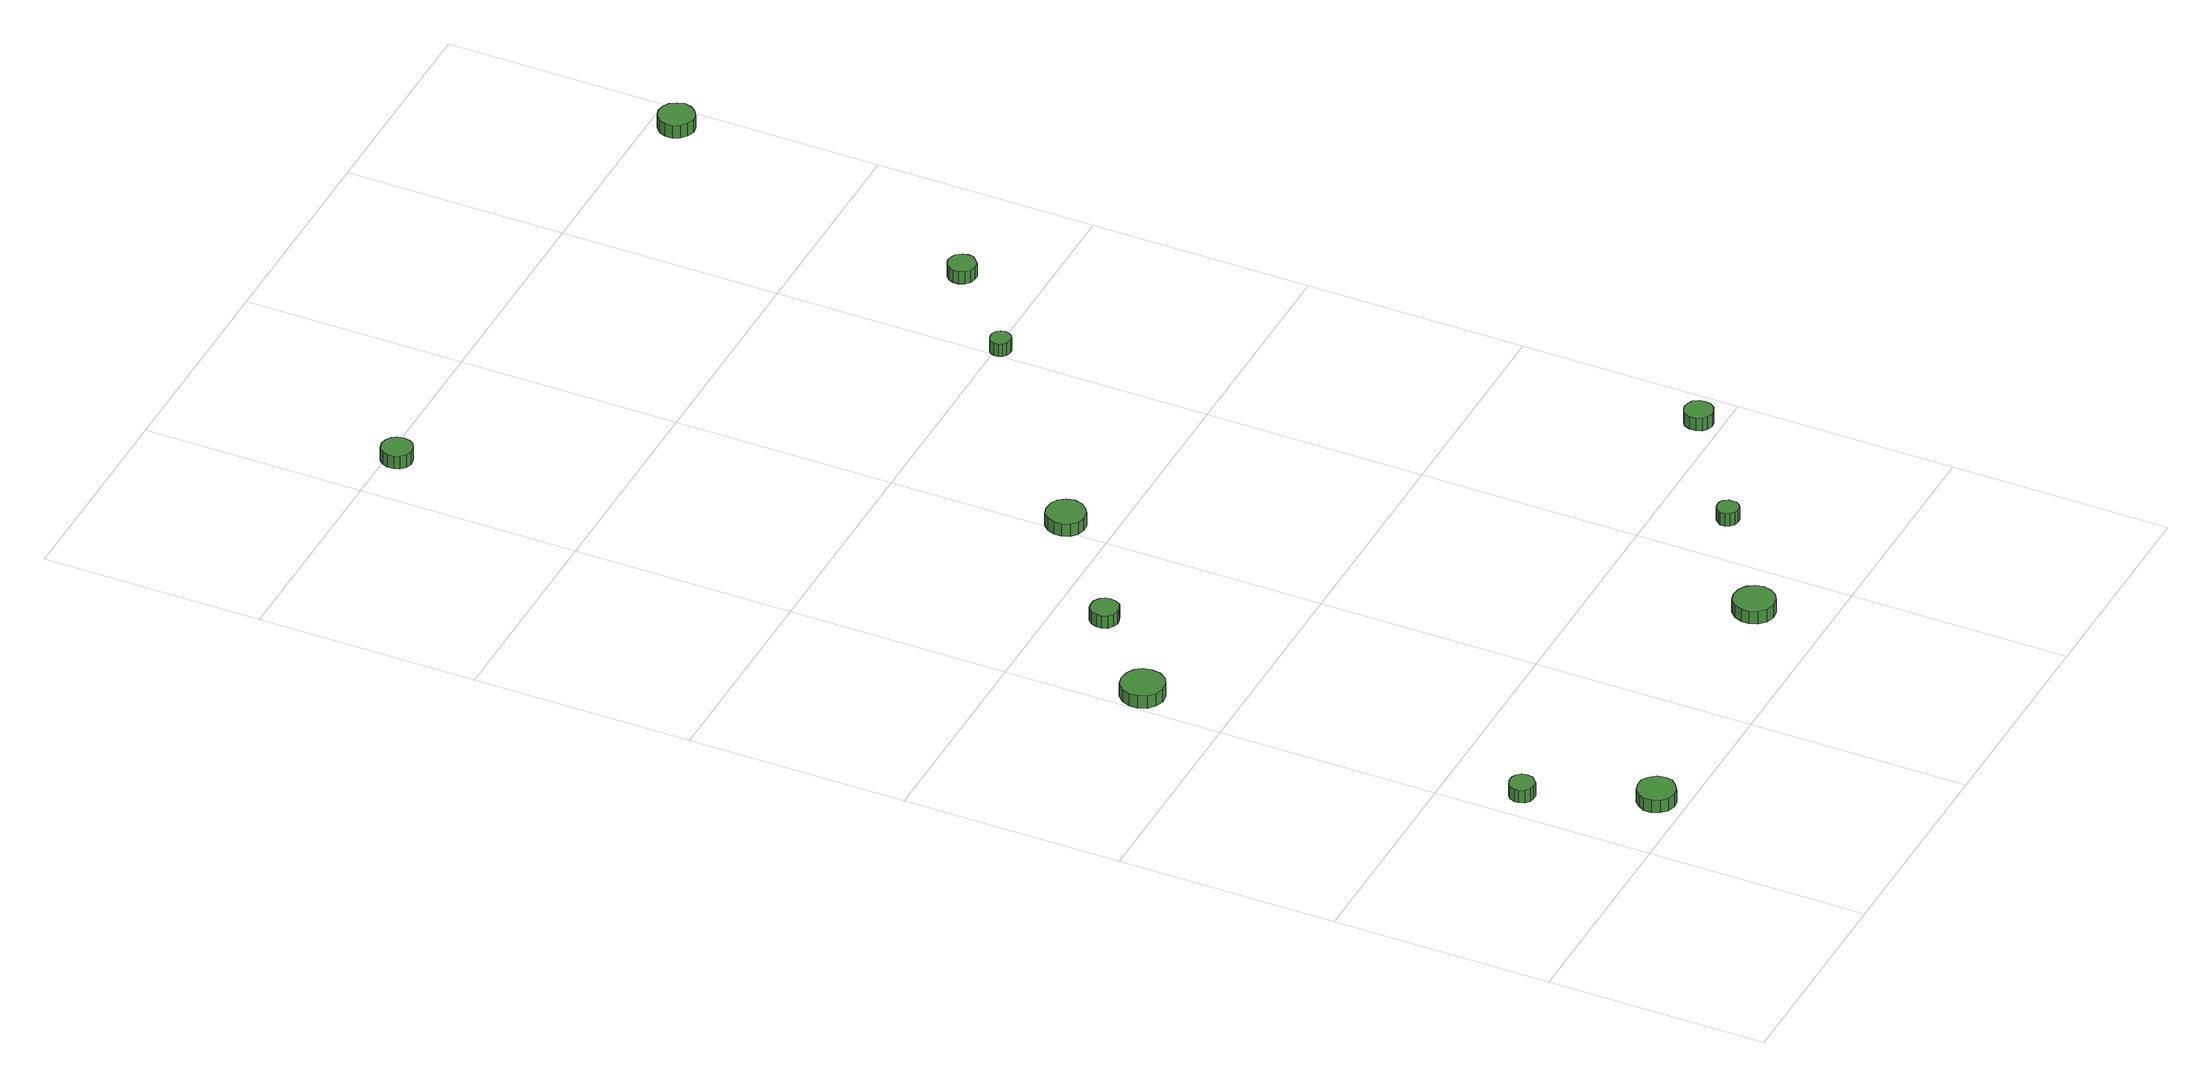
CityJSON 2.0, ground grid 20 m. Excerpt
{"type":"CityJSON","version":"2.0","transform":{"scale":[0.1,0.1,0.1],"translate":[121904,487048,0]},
"CityObjects":{
"tree1":{"type":"SolitaryVegetationObject","attributes":{"function":"something"},"geometry":[{"type":"MultiSurface","lod":"1","boundaries":[[[0,1,2,3,4,5,6,7,8,9,10,11,12,13,14]],[[15,16,17,18,19,20,21,22,23,24,25,26,27,28,29]],[[0,29,28,1]],[[1,28,27,2]],[[2,27,26,3]],[[3,26,25,4]],[[4,25,24,5]],[[5,24,23,6]],[[6,23,22,7]],[[7,22,21,8]],[[8,21,20,9]],[[9,20,19,10]],[[10,19,18,11]],[[11,18,17,12]],[[12,17,16,13]],[[13,16,15,14]],[[14,15,29,0]]]}]},
"tree2":{"type":"SolitaryVegetationObject","attributes":{"function":"something"},"geometry":[{"type":"MultiSurface","lod":"1","boundaries":[[[30,31,32,33,34,35,36,37,38,39,40,41,42,43,44]],[[45,46,47,48,49,50,51,52,53,54,55,56,57,58,59]],[[30,59,58,31]],[[31,58,57,32]],[[32,57,56,33]],[[33,56,55,34]],[[34,55,54,35]],[[35,54,53,36]],[[36,53,52,37]],[[37,52,51,38]],[[38,51,50,39]],[[39,50,49,40]],[[40,49,48,41]],[[41,48,47,42]],[[42,47,46,43]],[[43,46,45,44]],[[44,45,59,30]]]}]},
"tree3":{"type":"SolitaryVegetationObject","attributes":{"function":"something"},"geometry":[{"type":"MultiSurface","lod":"1","boundaries":[[[60,61,62,63,64,65,66,67,68,69,70,71,72,73,74]],[[75,76,77,78,79,80,81,82,83,84,85,86,87,88,89]],[[60,89,88,61]],[[61,88,87,62]],[[62,87,86,63]],[[63,86,85,64]],[[64,85,84,65]],[[65,84,83,66]],[[66,83,82,67]],[[67,82,81,68]],[[68,81,80,69]],[[69,80,79,70]],[[70,79,78,71]],[[71,78,77,72]],[[72,77,76,73]],[[73,76,75,74]],[[74,75,89,60]]]}]},
"tree4":{"type":"SolitaryVegetationObject","attributes":{"function":"something"},"geometry":[{"type":"MultiSurface","lod":"1","boundaries":[[[90,91,92,93,94,95,96,97,98,99,100,101,102,103,104]],[[105,106,107,108,109,110,111,112,113,114,115,116,117,118,119]],[[90,119,118,91]],[[91,118,117,92]],[[92,117,116,93]],[[93,116,115,94]],[[94,115,114,95]],[[95,114,113,96]],[[96,113,112,97]],[[97,112,111,98]],[[98,111,110,99]],[[99,110,109,100]],[[100,109,108,101]],[[101,108,107,102]],[[102,107,106,103]],[[103,106,105,104]],[[104,105,119,90]]]}]},
"tree5":{"type":"SolitaryVegetationObject","attributes":{"function":"something"},"geometry":[{"type":"MultiSurface","lod":"1","boundaries":[[[120,121,122,123,124,125,126,127,128,129,130,131,132,133,134]],[[135,136,137,138,139,140,141,142,143,144,145,146,147,148,149]],[[120,149,148,121]],[[121,148,147,122]],[[122,147,146,123]],[[123,146,145,124]],[[124,145,144,125]],[[125,144,143,126]],[[126,143,142,127]],[[127,142,141,128]],[[128,141,140,129]],[[129,140,139,130]],[[130,139,138,131]],[[131,138,137,132]],[[132,137,136,133]],[[133,136,135,134]],[[134,135,149,120]]]}]},
"tree6":{"type":"SolitaryVegetationObject","attributes":{"function":"something"},"geometry":[{"type":"MultiSurface","lod":"1","boundaries":[[[150,151,152,153,154,155,156,157,158,159,160,161,162,163,164]],[[165,166,167,168,169,170,171,172,173,174,175,176,177,178,179]],[[150,179,178,151]],[[151,178,177,152]],[[152,177,176,153]],[[153,176,175,154]],[[154,175,174,155]],[[155,174,173,156]],[[156,173,172,157]],[[157,172,171,158]],[[158,171,170,159]],[[159,170,169,160]],[[160,169,168,161]],[[161,168,167,162]],[[162,167,166,163]],[[163,166,165,164]],[[164,165,179,150]]]}]},
"tree7":{"type":"SolitaryVegetationObject","attributes":{"function":"something"},"geometry":[{"type":"MultiSurface","lod":"1","boundaries":[[[180,181,182,183,184,185,186,187,188,189,190,191,192,193,194]],[[195,196,197,198,199,200,201,202,203,204,205,206,207,208,209]],[[180,209,208,181]],[[181,208,207,182]],[[182,207,206,183]],[[183,206,205,184]],[[184,205,204,185]],[[185,204,203,186]],[[186,203,202,187]],[[187,202,201,188]],[[188,201,200,189]],[[189,200,199,190]],[[190,199,198,191]],[[191,198,197,192]],[[192,197,196,193]],[[193,196,195,194]],[[194,195,209,180]]]}]},
"tree8":{"type":"SolitaryVegetationObject","attributes":{"function":"something"},"geometry":[{"type":"MultiSurface","lod":"1","boundaries":[[[210,211,212,213,214,215,216,217,218,219,220,221,222,223,224]],[[225,226,227,228,229,230,231,232,233,234,235,236,237,238,239]],[[210,239,238,211]],[[211,238,237,212]],[[212,237,236,213]],[[213,236,235,214]],[[214,235,234,215]],[[215,234,233,216]],[[216,233,232,217]],[[217,232,231,218]],[[218,231,230,219]],[[219,230,229,220]],[[220,229,228,221]],[[221,228,227,222]],[[222,227,226,223]],[[223,226,225,224]],[[224,225,239,210]]]}]},
"tree9":{"type":"SolitaryVegetationObject","attributes":{"function":"something"},"geometry":[{"type":"MultiSurface","lod":"1","boundaries":[[[240,241,242,243,244,245,246,247,248,249,250,251,252,253,254]],[[255,256,257,258,259,260,261,262,263,264,265,266,267,268,269]],[[240,269,268,241]],[[241,268,267,242]],[[242,267,266,243]],[[243,266,265,244]],[[244,265,264,245]],[[245,264,263,246]],[[246,263,262,247]],[[247,262,261,248]],[[248,261,260,249]],[[249,260,259,250]],[[250,259,258,251]],[[251,258,257,252]],[[252,257,256,253]],[[253,256,255,254]],[[254,255,269,240]]]}]},
"tree10":{"type":"SolitaryVegetationObject","attributes":{"function":"something"},"geometry":[{"type":"MultiSurface","lod":"1","boundaries":[[[270,271,272,273,274,275,276,277,278,279,280,281,282,283,284]],[[285,286,287,288,289,290,291,292,293,294,295,296,297,298,299]],[[270,299,298,271]],[[271,298,297,272]],[[272,297,296,273]],[[273,296,295,274]],[[274,295,294,275]],[[275,294,293,276]],[[276,293,292,277]],[[277,292,291,278]],[[278,291,290,279]],[[279,290,289,280]],[[280,289,288,281]],[[281,288,287,282]],[[282,287,286,283]],[[283,286,285,284]],[[284,285,299,270]]]}]},
"tree11":{"type":"SolitaryVegetationObject","attributes":{"function":"something"},"geometry":[{"type":"MultiSurface","lod":"1","boundaries":[[[300,301,302,303,304,305,306,307,308,309,310,311,312,313,314]],[[315,316,317,318,319,320,321,322,323,324,325,326,327,328,329]],[[300,329,328,301]],[[301,328,327,302]],[[302,327,326,303]],[[303,326,325,304]],[[304,325,324,305]],[[305,324,323,306]],[[306,323,322,307]],[[307,322,321,308]],[[308,321,320,309]],[[309,320,319,310]],[[310,319,318,311]],[[311,318,317,312]],[[312,317,316,313]],[[313,316,315,314]],[[314,315,329,300]]]}]},
"tree12":{"type":"SolitaryVegetationObject","attributes":{"function":"something"},"geometry":[{"type":"MultiSurface","lod":"1","boundaries":[[[330,331,332,333,334,335,336,337,338,339,340,341,342,343,344]],[[345,346,347,348,349,350,351,352,353,354,355,356,357,358,359]],[[330,359,358,331]],[[331,358,357,332]],[[332,357,356,333]],[[333,356,355,334]],[[334,355,354,335]],[[335,354,353,336]],[[336,353,352,337]],[[337,352,351,338]],[[338,351,350,339]],[[339,350,349,340]],[[340,349,348,341]],[[341,348,347,342]],[[342,347,346,343]],[[343,346,345,344]],[[344,345,359,330]]]}]}
},
"vertices":[
[35,130,20],[34,135,20],[31,139,20],[27,141,20],[22,141,20],[18,140,20],[14,137,20],[12,132,20],[12,128,20],[14,123,20],[18,120,20],[22,119,20],[27,119,20],[31,122,20],[34,125,20],[34,125,7],[31,122,7],[27,119,7],[22,119,7],[18,120,7],[14,123,7],[12,128,7],[12,132,7],[14,137,7],[18,140,7],[22,141,7],[27,141,7],[31,139,7],[34,135,7],[35,130,7],
[86,26,16],[85,33,16],[80,39,16],[74,43,16],[67,43,16],[60,41,16],[55,36,16],[52,30,16],[52,23,16],[55,16,16],[60,11,16],[67,9,16],[74,10,16],[80,14,16],[85,19,16],[85,19,3],[80,14,3],[74,10,3],[67,9,3],[60,11,3],[55,16,3],[52,23,3],[52,30,3],[55,36,3],[60,41,3],[67,43,3],[74,43,3],[80,39,3],[85,33,3],[86,26,3],
[40,482,15],[39,490,15],[34,496,15],[27,500,15],[19,501,15],[11,499,15],[5,493,15],[2,486,15],[2,478,15],[5,470,15],[11,465,15],[19,462,15],[27,463,15],[34,467,15],[39,474,15],[39,474,2],[34,467,2],[27,463,2],[19,462,2],[11,465,2],[5,470,2],[2,478,2],[2,486,2],[5,493,2],[11,499,2],[19,501,2],[27,500,2],[34,496,2],[39,490,2],[40,482,2],
[116,556,15],[115,561,15],[112,565,15],[107,568,15],[102,568,15],[97,567,15],[93,563,15],[91,558,15],[91,553,15],[93,548,15],[97,545,15],[102,543,15],[107,544,15],[112,546,15],[115,551,15],[115,551,2],[112,546,2],[107,544,2],[102,543,2],[97,545,2],[93,548,2],[91,553,2],[91,558,2],[93,563,2],[97,567,2],[102,568,2],[107,568,2],[112,565,2],[115,561,2],[116,556,2],
[363,65,17],[361,72,17],[357,78,17],[350,82,17],[342,83,17],[335,81,17],[329,75,17],[326,68,17],[326,61,17],[329,54,17],[335,48,17],[342,46,17],[350,47,17],[357,51,17],[361,57,17],[361,57,4],[357,51,4],[350,47,4],[342,46,4],[335,48,4],[329,54,4],[326,61,4],[326,68,4],[329,75,4],[335,81,4],[342,83,4],[350,82,4],[357,78,4],[361,72,4],[363,65,4],
[225,641,18],[223,648,18],[219,654,18],[213,657,18],[205,658,18],[198,656,18],[193,651,18],[190,644,18],[190,637,18],[193,630,18],[198,625,18],[205,623,18],[213,624,18],[219,628,18],[223,634,18],[223,634,5],[219,628,5],[213,624,5],[205,623,5],[198,625,5],[193,630,5],[190,637,5],[190,644,5],[193,651,5],[198,656,5],[205,658,5],[213,657,5],[219,654,5],[223,648,5],[225,641,5],
[59,1187,22],[58,1193,22],[55,1197,22],[50,1200,22],[44,1201,22],[38,1199,22],[34,1195,22],[32,1190,22],[32,1184,22],[34,1179,22],[38,1175,22],[44,1173,22],[50,1174,22],[55,1177,22],[58,1181,22],[58,1181,9],[55,1177,9],[50,1174,9],[44,1173,9],[38,1175,9],[34,1179,9],[32,1184,9],[32,1190,9],[34,1195,9],[38,1199,9],[44,1201,9],[50,1200,9],[55,1197,9],[58,1193,9],[59,1187,9],
[463,141,15],[463,144,15],[460,148,15],[457,150,15],[453,150,15],[449,149,15],[446,146,15],[444,143,15],[444,139,15],[446,135,15],[449,132,15],[453,131,15],[457,131,15],[460,133,15],[463,137,15],[463,137,2],[460,133,2],[457,131,2],[453,131,2],[449,132,2],[446,135,2],[444,139,2],[444,143,2],[446,146,2],[449,149,2],[453,150,2],[457,150,2],[460,148,2],[463,144,2],[463,141,2],
[580,221,15],[579,226,15],[576,231,15],[571,233,15],[566,234,15],[561,232,15],[557,229,15],[555,224,15],[555,218,15],[557,213,15],[561,210,15],[566,208,15],[571,209,15],[576,211,15],[579,216,15],[579,216,2],[576,211,2],[571,209,2],[566,208,2],[561,210,2],[557,213,2],[555,218,2],[555,224,2],[557,229,2],[561,232,2],[566,234,2],[571,233,2],[576,231,2],[579,226,2],[580,221,2],
[416,795,17],[415,799,17],[413,802,17],[409,804,17],[406,804,17],[402,803,17],[399,801,17],[397,797,17],[397,793,17],[399,790,17],[402,787,17],[406,786,17],[409,786,17],[413,788,17],[415,791,17],[415,791,4],[413,788,4],[409,786,4],[406,786,4],[402,787,4],[399,790,4],[397,793,4],[397,797,4],[399,801,4],[402,803,4],[406,804,4],[409,804,4],[413,802,4],[415,799,4],[416,795,4],
[503,870,15],[502,875,15],[498,880,15],[494,882,15],[489,883,15],[484,881,15],[480,878,15],[478,873,15],[478,868,15],[480,863,15],[484,859,15],[489,858,15],[494,858,15],[498,861,15],[502,865,15],[502,865,2],[498,861,2],[494,858,2],[489,858,2],[484,859,2],[480,863,2],[478,868,2],[478,873,2],[480,878,2],[484,881,2],[489,883,2],[494,882,2],[498,880,2],[502,875,2],[503,870,2],
[594,1177,15],[592,1183,15],[588,1189,15],[582,1192,15],[576,1193,15],[569,1191,15],[564,1186,15],[561,1180,15],[561,1173,15],[564,1167,15],[569,1163,15],[576,1160,15],[582,1161,15],[588,1165,15],[592,1170,15],[592,1170,2],[588,1165,2],[582,1161,2],[576,1160,2],[569,1163,2],[564,1167,2],[561,1173,2],[561,1180,2],[564,1186,2],[569,1191,2],[576,1193,2],[582,1192,2],[588,1189,2],[592,1183,2],[594,1177,2]
]}
